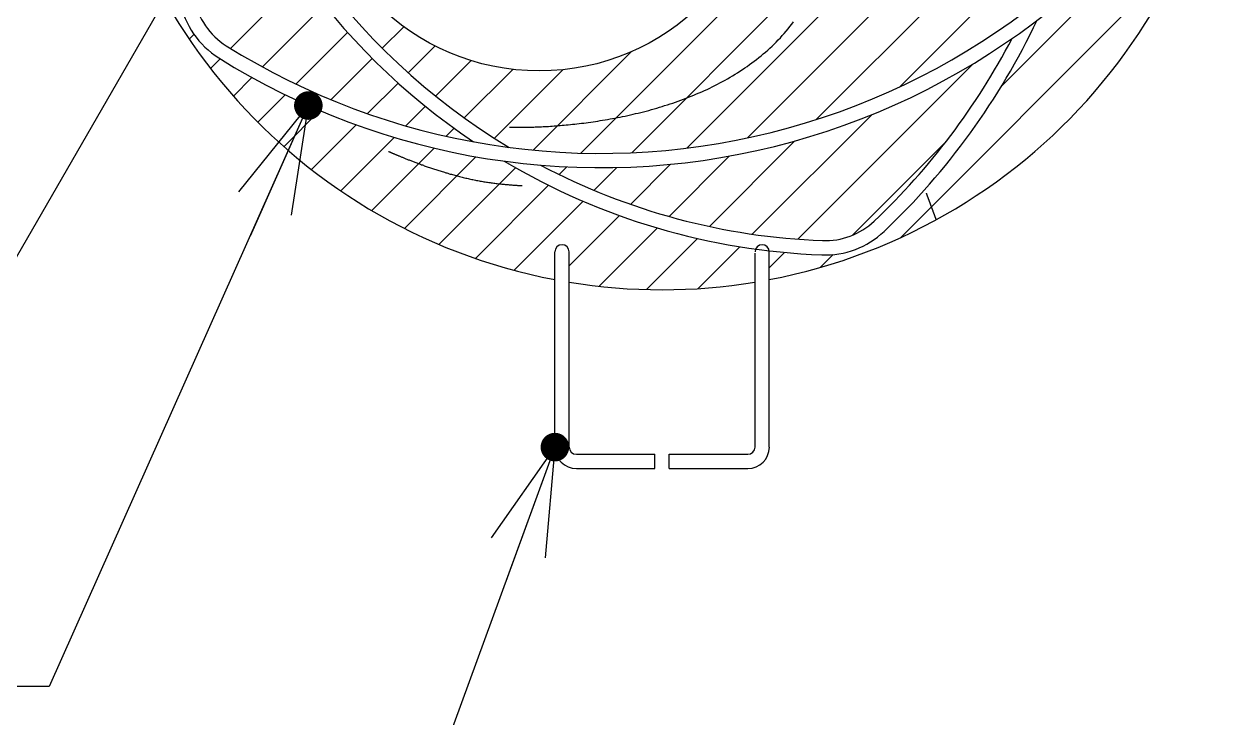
# Model space of a CAD drawing. Extents: x 443 to 1217, y -1921 to -677.
# Drawn here: x 947.87 to 970.41, y -1458.74 to -1445.82 of the extents above; entities that cross this region are included whole.
import ezdxf

# ---------------------------------------------------------------- set-up
doc = ezdxf.new("R2010")
doc.units = 0
doc.header["$MEASUREMENT"] = 0
doc.layers.get('0').update_dxf_attribs({"linetype": 'CONTINUOUS'})
for name, color, linetype in [('2', 2, 'CONTINUOUS'), ('3', 8, 'CONTINUOUS'), ('5', 7, 'CONTINUOUS')]:
    doc.layers.add(name, color=color, linetype=linetype)

# ---------------------------------------------------------------- blocks, each defined once
blk = doc.blocks.new('OPEN330A')
at = {"color": 0}
for q in [(30, 8.0385), (30, -8.0385), (40, 0)]:
    blk.add_line((0, 0), q, dxfattribs=at)
blk = doc.blocks.new('NEGDOTSMALL')
at = {"color": 0, "const_width": 4}
blk.add_lwpolyline([(-2, 0, 1), (2, 0, 1), (-2, 0)], format="xyb", dxfattribs=at)

msp = doc.modelspace()

# ---------------------------------------------------------------- linework, layer by layer
at = {"color": 7, "linetype": 'Continuous'}
for p, q in [((956.119, -1435.606), (946.647, -1452.013)), ((953.164, -1447.335), (948.335, -1458.153)), ((957.76, -1453.697), (947.875, -1480.716)), ((948.335, -1458.153), (929.944, -1458.153))]:
    msp.add_line(p, q, dxfattribs=at)
at = {"color": 0}
for q in [(951.864, -1448.943), (952.082, -1449.769), (952.842, -1449.378)]:
    msp.add_line((953.164, -1447.335), q, dxfattribs=at)
at = {"color": 0, "const_width": 0.266}
msp.add_lwpolyline([(953.297, -1447.321, 1), (953.032, -1447.349, 1), (953.297, -1447.321)], format="xyb", dxfattribs=at)
at = {"layer": '2', "color": 8, "linetype": 'Continuous'}
for p, q in [((958.242, -1448.22), (967.68, -1438.782)), ((959.191, -1448.213), (967.741, -1439.663)), ((960.218, -1448.127), (967.739, -1440.607)), ((961.349, -1447.938), (967.659, -1441.629)), ((962.632, -1447.597), (967.475, -1442.754)), ((966.094, -1446.961), (969.999, -1443.056)), ((964.181, -1446.99), (967.138, -1444.033)), ((964.2, -1449.797), (969.444, -1444.552)), ((951.715, -1446.27), (953.054, -1444.93)), ((952.311, -1446.616), (953.462, -1445.465)), ((954.542, -1446.268), (954.943, -1445.867)), ((950.944, -1446.099), (951.033, -1446.01)), ((952.934, -1446.935), (953.895, -1445.973)), ((955.026, -1446.727), (955.527, -1446.225)), ((951.34, -1446.644), (951.521, -1446.464)), ((953.585, -1447.226), (954.354, -1446.457)), ((955.535, -1447.159), (956.197, -1446.497)), ((957.355, -1448.165), (959.189, -1446.331)), ((956.071, -1447.566), (956.975, -1446.661)), ((956.633, -1447.945), (957.911, -1446.667)), ((962.289, -1449.824), (965.554, -1446.559)), ((951.767, -1447.16), (952.114, -1446.812)), ((954.267, -1447.486), (954.837, -1446.915)), ((952.223, -1447.645), (952.734, -1447.135)), ((952.709, -1448.102), (953.381, -1447.429)), ((954.981, -1447.713), (955.346, -1447.349)), ((961.44, -1449.731), (963.666, -1447.505)), ((953.224, -1448.528), (954.058, -1447.694)), ((955.731, -1447.905), (955.88, -1447.756)), ((953.77, -1448.925), (954.766, -1447.928)), ((954.346, -1449.29), (955.509, -1448.127)), ((960.642, -1449.587), (962.235, -1447.995)), ((963.304, -1449.751), (965.065, -1447.99)), ((954.955, -1449.623), (956.289, -1448.289)), ((959.887, -1449.4), (961.011, -1448.276)), ((955.599, -1449.921), (957.027, -1448.493)), ((957.841, -1448.621), (957.985, -1448.477)), ((958.49, -1448.914), (958.915, -1448.489)), ((959.171, -1449.175), (959.917, -1448.429)), ((956.279, -1450.183), (957.642, -1448.82)), ((957, -1450.403), (958.286, -1449.117)), ((958.027, -1450.319), (958.962, -1449.383)), ((958.586, -1450.702), (959.672, -1449.615)), ((959.467, -1450.762), (960.419, -1449.811)), ((960.426, -1450.746), (961.207, -1449.964)), ((961.756, -1450.357), (962.042, -1450.071)), ((962.703, -1450.351), (962.944, -1450.111))]:
    msp.add_line(p, q, dxfattribs=at)
at = {"layer": '3', "color": 3}
for p, q in [((962.107, -1445.908), (962.142, -1445.865)), ((962.142, -1445.865), (962.177, -1445.822)), ((962.177, -1445.822), (962.21, -1445.777)), ((961.924, -1446.113), (961.962, -1446.073)), ((961.962, -1446.073), (961.999, -1446.033)), ((961.999, -1446.033), (962.035, -1445.992)), ((962.035, -1445.992), (962.072, -1445.95)), ((962.072, -1445.95), (962.107, -1445.908)), ((961.686, -1446.338), (961.727, -1446.302)), ((961.727, -1446.302), (961.767, -1446.265)), ((961.767, -1446.265), (961.807, -1446.228)), ((961.807, -1446.228), (961.846, -1446.191)), ((961.846, -1446.191), (961.885, -1446.152)), ((961.885, -1446.152), (961.924, -1446.113)), ((961.388, -1446.573), (961.432, -1446.542)), ((961.432, -1446.542), (961.475, -1446.509)), ((961.475, -1446.509), (961.518, -1446.476)), ((961.518, -1446.476), (961.561, -1446.442)), ((961.561, -1446.442), (961.603, -1446.408)), ((961.603, -1446.408), (961.645, -1446.374)), ((961.645, -1446.374), (961.686, -1446.338)), ((961.025, -1446.808), (961.072, -1446.781)), ((961.072, -1446.781), (961.118, -1446.753)), ((961.118, -1446.753), (961.164, -1446.724)), ((961.164, -1446.724), (961.209, -1446.695)), ((961.209, -1446.695), (961.254, -1446.666)), ((961.254, -1446.666), (961.299, -1446.635)), ((961.299, -1446.635), (961.344, -1446.605)), ((961.344, -1446.605), (961.388, -1446.573)), ((960.645, -1447.01), (960.693, -1446.986)), ((960.693, -1446.986), (960.741, -1446.962)), ((960.741, -1446.962), (960.789, -1446.938)), ((960.789, -1446.938), (960.837, -1446.913)), ((960.837, -1446.913), (960.884, -1446.888)), ((960.884, -1446.888), (960.932, -1446.862)), ((960.932, -1446.862), (960.979, -1446.835)), ((960.979, -1446.835), (961.025, -1446.808)), ((960.105, -1447.236), (960.154, -1447.218)), ((960.154, -1447.218), (960.204, -1447.199)), ((960.204, -1447.199), (960.253, -1447.18)), ((960.253, -1447.18), (960.303, -1447.16)), ((960.303, -1447.16), (960.352, -1447.14)), ((960.352, -1447.14), (960.401, -1447.119)), ((960.401, -1447.119), (960.45, -1447.098)), ((960.45, -1447.098), (960.499, -1447.077)), ((960.499, -1447.077), (960.548, -1447.055)), ((960.548, -1447.055), (960.596, -1447.033)), ((960.596, -1447.033), (960.645, -1447.01)), ((959.362, -1447.462), (959.411, -1447.45)), ((959.411, -1447.45), (959.46, -1447.437)), ((959.46, -1447.437), (959.509, -1447.424)), ((959.509, -1447.424), (959.559, -1447.411)), ((959.559, -1447.411), (959.608, -1447.397)), ((959.608, -1447.397), (959.658, -1447.382)), ((959.658, -1447.382), (959.707, -1447.368)), ((959.707, -1447.368), (959.757, -1447.353)), ((959.757, -1447.353), (959.806, -1447.337)), ((959.806, -1447.337), (959.856, -1447.321)), ((959.856, -1447.321), (959.906, -1447.305)), ((959.906, -1447.305), (959.956, -1447.288)), ((959.956, -1447.288), (960.005, -1447.271)), ((960.005, -1447.271), (960.055, -1447.254)), ((960.055, -1447.254), (960.105, -1447.236)), ((958.089, -1447.684), (958.13, -1447.68)), ((958.13, -1447.68), (958.171, -1447.675)), ((958.171, -1447.675), (958.212, -1447.67)), ((958.212, -1447.67), (958.254, -1447.665)), ((958.254, -1447.665), (958.297, -1447.66)), ((958.297, -1447.66), (958.34, -1447.655)), ((958.34, -1447.655), (958.383, -1447.649)), ((958.383, -1447.649), (958.427, -1447.643)), ((958.427, -1447.643), (958.471, -1447.637)), ((958.471, -1447.637), (958.515, -1447.63)), ((958.515, -1447.63), (958.56, -1447.623)), ((958.56, -1447.623), (958.605, -1447.616)), ((958.605, -1447.616), (958.65, -1447.609)), ((958.65, -1447.609), (958.696, -1447.601)), ((958.696, -1447.601), (958.742, -1447.593)), ((958.742, -1447.593), (958.788, -1447.585)), ((958.788, -1447.585), (958.835, -1447.577)), ((958.835, -1447.577), (958.881, -1447.568)), ((958.881, -1447.568), (958.929, -1447.559)), ((958.929, -1447.559), (958.976, -1447.549)), ((958.976, -1447.549), (959.023, -1447.54)), ((959.023, -1447.54), (959.071, -1447.53)), ((959.071, -1447.53), (959.119, -1447.519)), ((959.119, -1447.519), (959.168, -1447.508)), ((959.168, -1447.508), (959.216, -1447.497)), ((959.216, -1447.497), (959.264, -1447.486)), ((959.264, -1447.486), (959.313, -1447.474)), ((959.313, -1447.474), (959.362, -1447.462)), ((956.915, -1447.737), (956.916, -1447.737)), ((956.916, -1447.737), (956.918, -1447.737)), ((956.918, -1447.737), (956.921, -1447.737)), ((956.921, -1447.737), (956.925, -1447.737)), ((956.925, -1447.737), (956.93, -1447.737)), ((956.93, -1447.737), (956.937, -1447.738)), ((956.937, -1447.738), (956.944, -1447.738)), ((956.944, -1447.738), (956.952, -1447.738)), ((956.952, -1447.738), (956.962, -1447.738)), ((956.962, -1447.738), (956.972, -1447.739)), ((956.972, -1447.739), (956.983, -1447.739)), ((956.983, -1447.739), (956.995, -1447.739)), ((956.995, -1447.739), (957.008, -1447.739)), ((957.008, -1447.739), (957.022, -1447.739)), ((957.022, -1447.739), (957.037, -1447.74)), ((957.037, -1447.74), (957.053, -1447.74)), ((957.053, -1447.74), (957.07, -1447.74)), ((957.07, -1447.74), (957.088, -1447.74)), ((957.088, -1447.74), (957.106, -1447.74)), ((957.106, -1447.74), (957.126, -1447.74)), ((957.126, -1447.74), (957.146, -1447.74)), ((957.146, -1447.74), (957.167, -1447.739)), ((957.167, -1447.739), (957.189, -1447.739)), ((957.189, -1447.739), (957.212, -1447.739)), ((957.212, -1447.739), (957.235, -1447.738)), ((957.235, -1447.738), (957.26, -1447.738)), ((957.26, -1447.738), (957.285, -1447.737)), ((957.285, -1447.737), (957.311, -1447.737)), ((957.311, -1447.737), (957.337, -1447.736)), ((957.337, -1447.736), (957.365, -1447.735)), ((957.365, -1447.735), (957.393, -1447.734)), ((957.393, -1447.734), (957.421, -1447.733)), ((957.421, -1447.733), (957.451, -1447.732)), ((957.451, -1447.732), (957.481, -1447.73)), ((957.481, -1447.73), (957.512, -1447.729)), ((957.512, -1447.729), (957.544, -1447.727)), ((957.544, -1447.727), (957.576, -1447.726)), ((957.576, -1447.726), (957.609, -1447.724)), ((957.609, -1447.724), (957.642, -1447.722)), ((957.642, -1447.722), (957.676, -1447.72)), ((957.676, -1447.72), (957.711, -1447.717)), ((957.711, -1447.717), (957.747, -1447.715)), ((957.747, -1447.715), (957.782, -1447.712)), ((957.782, -1447.712), (957.819, -1447.709)), ((957.819, -1447.709), (957.856, -1447.706)), ((957.856, -1447.706), (957.894, -1447.703)), ((957.894, -1447.703), (957.932, -1447.7)), ((957.932, -1447.7), (957.97, -1447.696)), ((957.97, -1447.696), (958.009, -1447.692)), ((958.009, -1447.692), (958.049, -1447.688)), ((958.049, -1447.688), (958.089, -1447.684)), ((954.66, -1448.188), (954.661, -1448.188)), ((954.661, -1448.188), (954.661, -1448.189)), ((954.661, -1448.189), (954.662, -1448.189)), ((954.662, -1448.189), (954.664, -1448.19)), ((954.664, -1448.19), (954.665, -1448.191)), ((954.665, -1448.191), (954.668, -1448.192)), ((954.668, -1448.192), (954.67, -1448.193)), ((954.67, -1448.193), (954.673, -1448.194)), ((954.673, -1448.194), (954.676, -1448.196)), ((954.676, -1448.196), (954.68, -1448.197)), ((954.68, -1448.197), (954.684, -1448.199)), ((954.684, -1448.199), (954.689, -1448.201)), ((954.689, -1448.201), (954.693, -1448.203)), ((954.693, -1448.203), (954.698, -1448.206)), ((954.698, -1448.206), (954.704, -1448.208)), ((954.704, -1448.208), (954.71, -1448.211)), ((954.71, -1448.211), (954.716, -1448.213)), ((954.716, -1448.213), (954.722, -1448.216)), ((954.722, -1448.216), (954.729, -1448.219)), ((954.729, -1448.219), (954.736, -1448.222)), ((954.736, -1448.222), (954.744, -1448.226)), ((954.744, -1448.226), (954.751, -1448.229)), ((954.751, -1448.229), (954.76, -1448.233)), ((954.76, -1448.233), (954.768, -1448.236)), ((954.768, -1448.236), (954.777, -1448.24)), ((954.777, -1448.24), (954.786, -1448.244)), ((954.786, -1448.244), (954.795, -1448.248)), ((954.795, -1448.248), (954.805, -1448.252)), ((954.805, -1448.252), (954.815, -1448.256)), ((954.815, -1448.256), (954.825, -1448.261)), ((954.825, -1448.261), (954.836, -1448.265)), ((954.836, -1448.265), (954.847, -1448.27)), ((954.847, -1448.27), (954.858, -1448.274)), ((954.858, -1448.274), (954.869, -1448.279)), ((954.869, -1448.279), (954.881, -1448.284)), ((954.881, -1448.284), (954.893, -1448.289)), ((954.893, -1448.289), (954.905, -1448.294)), ((954.905, -1448.294), (954.918, -1448.299)), ((954.918, -1448.299), (954.93, -1448.304)), ((954.93, -1448.304), (954.944, -1448.31)), ((954.944, -1448.31), (954.957, -1448.315)), ((954.957, -1448.315), (954.97, -1448.32)), ((954.97, -1448.32), (954.984, -1448.326)), ((954.984, -1448.326), (954.998, -1448.332)), ((954.998, -1448.332), (955.012, -1448.337)), ((955.012, -1448.337), (955.027, -1448.343)), ((955.027, -1448.343), (955.042, -1448.349)), ((955.042, -1448.349), (955.057, -1448.355)), ((955.057, -1448.355), (955.072, -1448.361)), ((955.072, -1448.361), (955.088, -1448.367)), ((955.088, -1448.367), (955.103, -1448.373)), ((955.103, -1448.373), (955.119, -1448.379)), ((955.119, -1448.379), (955.135, -1448.385)), ((955.135, -1448.385), (955.152, -1448.391)), ((955.152, -1448.391), (955.168, -1448.397)), ((955.168, -1448.397), (955.185, -1448.404)), ((955.185, -1448.404), (955.202, -1448.41)), ((955.202, -1448.41), (955.219, -1448.416)), ((955.219, -1448.416), (955.237, -1448.423)), ((955.237, -1448.423), (955.254, -1448.429)), ((955.254, -1448.429), (955.272, -1448.436)), ((955.272, -1448.436), (955.29, -1448.442)), ((955.29, -1448.442), (955.308, -1448.448)), ((955.308, -1448.448), (955.326, -1448.455)), ((955.326, -1448.455), (955.345, -1448.461)), ((955.345, -1448.461), (955.363, -1448.468)), ((955.363, -1448.468), (955.382, -1448.474)), ((955.382, -1448.474), (955.401, -1448.481)), ((955.401, -1448.481), (955.42, -1448.487)), ((955.42, -1448.487), (955.44, -1448.494)), ((955.44, -1448.494), (955.459, -1448.501)), ((955.459, -1448.501), (955.479, -1448.507)), ((955.479, -1448.507), (955.499, -1448.514)), ((955.499, -1448.514), (955.518, -1448.52)), ((955.518, -1448.52), (955.538, -1448.527)), ((955.538, -1448.527), (955.558, -1448.533)), ((955.558, -1448.533), (955.579, -1448.54)), ((955.579, -1448.54), (955.599, -1448.546)), ((955.599, -1448.546), (955.62, -1448.553)), ((955.62, -1448.553), (955.641, -1448.559)), ((955.641, -1448.559), (955.661, -1448.566)), ((955.661, -1448.566), (955.682, -1448.572)), ((955.682, -1448.572), (955.703, -1448.578)), ((955.703, -1448.578), (955.725, -1448.585)), ((955.725, -1448.585), (955.746, -1448.591)), ((955.746, -1448.591), (955.767, -1448.597)), ((955.767, -1448.597), (955.788, -1448.604)), ((955.788, -1448.604), (955.81, -1448.61)), ((955.81, -1448.61), (955.832, -1448.616)), ((955.832, -1448.616), (955.853, -1448.622)), ((955.853, -1448.622), (955.875, -1448.628)), ((955.875, -1448.628), (955.897, -1448.634)), ((955.897, -1448.634), (955.919, -1448.64)), ((955.919, -1448.64), (955.941, -1448.646)), ((955.941, -1448.646), (955.963, -1448.651)), ((955.963, -1448.651), (955.985, -1448.657)), ((955.985, -1448.657), (956.008, -1448.663)), ((956.008, -1448.663), (956.03, -1448.668)), ((956.03, -1448.668), (956.052, -1448.674)), ((956.052, -1448.674), (956.075, -1448.679)), ((956.075, -1448.679), (956.097, -1448.685)), ((956.097, -1448.685), (956.12, -1448.69)), ((956.12, -1448.69), (956.142, -1448.695)), ((956.142, -1448.695), (956.165, -1448.7)), ((956.165, -1448.7), (956.187, -1448.705)), ((956.187, -1448.705), (956.21, -1448.71)), ((956.21, -1448.71), (956.233, -1448.715)), ((956.233, -1448.715), (956.256, -1448.72)), ((956.256, -1448.72), (956.278, -1448.724)), ((956.278, -1448.724), (956.301, -1448.729)), ((956.301, -1448.729), (956.324, -1448.733)), ((956.324, -1448.733), (956.347, -1448.738)), ((956.347, -1448.738), (956.369, -1448.742)), ((956.369, -1448.742), (956.392, -1448.746)), ((956.392, -1448.746), (956.415, -1448.75)), ((956.415, -1448.75), (956.438, -1448.754)), ((956.438, -1448.754), (956.461, -1448.758)), ((956.461, -1448.758), (956.483, -1448.761)), ((956.483, -1448.761), (956.506, -1448.765)), ((956.506, -1448.765), (956.529, -1448.768)), ((956.529, -1448.768), (956.552, -1448.771)), ((956.552, -1448.771), (956.574, -1448.774)), ((956.574, -1448.774), (956.597, -1448.777)), ((956.597, -1448.777), (956.619, -1448.78)), ((956.619, -1448.78), (956.641, -1448.783)), ((956.641, -1448.783), (956.664, -1448.786)), ((956.664, -1448.786), (956.685, -1448.788)), ((956.685, -1448.788), (956.707, -1448.791)), ((956.707, -1448.791), (956.729, -1448.793)), ((956.729, -1448.793), (956.75, -1448.795)), ((956.75, -1448.795), (956.771, -1448.798)), ((956.771, -1448.798), (956.791, -1448.8)), ((956.791, -1448.8), (956.812, -1448.802)), ((956.812, -1448.802), (956.832, -1448.803)), ((956.832, -1448.803), (956.851, -1448.805)), ((956.851, -1448.805), (956.87, -1448.807)), ((956.87, -1448.807), (956.889, -1448.808)), ((956.889, -1448.808), (956.907, -1448.81)), ((956.907, -1448.81), (956.925, -1448.811)), ((956.925, -1448.811), (956.943, -1448.813)), ((956.943, -1448.813), (956.959, -1448.814)), ((956.959, -1448.814), (956.976, -1448.815)), ((956.976, -1448.815), (956.991, -1448.816)), ((956.991, -1448.816), (957.007, -1448.817)), ((957.007, -1448.817), (957.021, -1448.818)), ((957.021, -1448.818), (957.035, -1448.819)), ((957.035, -1448.819), (957.048, -1448.82)), ((957.048, -1448.82), (957.061, -1448.821)), ((957.061, -1448.821), (957.073, -1448.822)), ((957.073, -1448.822), (957.084, -1448.822)), ((957.084, -1448.822), (957.095, -1448.823)), ((957.095, -1448.823), (957.104, -1448.824)), ((957.104, -1448.824), (957.113, -1448.824)), ((957.113, -1448.824), (957.121, -1448.825)), ((957.121, -1448.825), (957.128, -1448.825)), ((957.128, -1448.825), (957.135, -1448.825)), ((957.135, -1448.825), (957.14, -1448.826)), ((957.14, -1448.826), (957.145, -1448.826)), ((957.145, -1448.826), (957.149, -1448.826)), ((964.687, -1448.97), (964.687, -1448.969)), ((964.688, -1448.971), (964.687, -1448.97)), ((964.688, -1448.972), (964.688, -1448.971)), ((964.688, -1448.973), (964.688, -1448.972)), ((964.689, -1448.975), (964.688, -1448.973)), ((964.689, -1448.976), (964.689, -1448.975)), ((964.69, -1448.978), (964.689, -1448.976)), ((964.691, -1448.98), (964.69, -1448.978)), ((964.691, -1448.982), (964.691, -1448.98)), ((964.692, -1448.984), (964.691, -1448.982)), ((964.693, -1448.986), (964.692, -1448.984)), ((964.693, -1448.988), (964.693, -1448.986)), ((964.694, -1448.991), (964.693, -1448.988)), ((964.695, -1448.993), (964.694, -1448.991)), ((964.696, -1448.996), (964.695, -1448.993)), ((964.697, -1448.999), (964.696, -1448.996)), ((964.698, -1449.002), (964.697, -1448.999)), ((964.699, -1449.005), (964.698, -1449.002)), ((964.7, -1449.008), (964.699, -1449.005)), ((964.702, -1449.011), (964.7, -1449.008)), ((964.703, -1449.014), (964.702, -1449.011)), ((964.704, -1449.018), (964.703, -1449.014)), ((964.705, -1449.021), (964.704, -1449.018)), ((964.707, -1449.025), (964.705, -1449.021)), ((964.708, -1449.028), (964.707, -1449.025)), ((964.709, -1449.032), (964.708, -1449.028)), ((964.711, -1449.036), (964.709, -1449.032)), ((964.712, -1449.04), (964.711, -1449.036)), ((964.714, -1449.044), (964.712, -1449.04)), ((964.715, -1449.048), (964.714, -1449.044)), ((964.717, -1449.052), (964.715, -1449.048)), ((964.718, -1449.056), (964.717, -1449.052)), ((964.72, -1449.061), (964.718, -1449.056)), ((964.721, -1449.065), (964.72, -1449.061)), ((964.723, -1449.069), (964.721, -1449.065)), ((964.725, -1449.074), (964.723, -1449.069)), ((964.726, -1449.078), (964.725, -1449.074)), ((964.728, -1449.083), (964.726, -1449.078)), ((964.73, -1449.088), (964.728, -1449.083)), ((964.731, -1449.092), (964.73, -1449.088)), ((964.733, -1449.097), (964.731, -1449.092)), ((964.735, -1449.102), (964.733, -1449.097)), ((964.737, -1449.107), (964.735, -1449.102)), ((964.739, -1449.112), (964.737, -1449.107)), ((964.741, -1449.117), (964.739, -1449.112)), ((964.742, -1449.122), (964.741, -1449.117)), ((964.744, -1449.127), (964.742, -1449.122)), ((964.746, -1449.132), (964.744, -1449.127)), ((964.748, -1449.137), (964.746, -1449.132)), ((964.75, -1449.142), (964.748, -1449.137)), ((964.752, -1449.148), (964.75, -1449.142)), ((964.754, -1449.153), (964.752, -1449.148)), ((964.756, -1449.158), (964.754, -1449.153)), ((964.758, -1449.163), (964.756, -1449.158)), ((964.76, -1449.169), (964.758, -1449.163)), ((964.762, -1449.174), (964.76, -1449.169)), ((964.764, -1449.179), (964.762, -1449.174)), ((964.766, -1449.185), (964.764, -1449.179)), ((964.768, -1449.19), (964.766, -1449.185)), ((964.77, -1449.196), (964.768, -1449.19)), ((964.772, -1449.201), (964.77, -1449.196)), ((964.774, -1449.206), (964.772, -1449.201)), ((964.776, -1449.212), (964.774, -1449.206)), ((964.778, -1449.217), (964.776, -1449.212)), ((964.78, -1449.223), (964.778, -1449.217)), ((964.782, -1449.228), (964.78, -1449.223)), ((964.784, -1449.233), (964.782, -1449.228)), ((964.786, -1449.239), (964.784, -1449.233)), ((964.788, -1449.244), (964.786, -1449.239)), ((964.79, -1449.249), (964.788, -1449.244)), ((964.792, -1449.255), (964.79, -1449.249)), ((964.794, -1449.26), (964.792, -1449.255)), ((964.796, -1449.265), (964.794, -1449.26)), ((964.798, -1449.271), (964.796, -1449.265)), ((964.8, -1449.276), (964.798, -1449.271)), ((964.802, -1449.281), (964.8, -1449.276)), ((964.804, -1449.286), (964.802, -1449.281)), ((964.806, -1449.291), (964.804, -1449.286)), ((964.808, -1449.297), (964.806, -1449.291)), ((964.81, -1449.302), (964.808, -1449.297)), ((964.811, -1449.307), (964.81, -1449.302)), ((964.813, -1449.312), (964.811, -1449.307)), ((964.815, -1449.317), (964.813, -1449.312)), ((964.817, -1449.322), (964.815, -1449.317)), ((964.819, -1449.327), (964.817, -1449.322)), ((964.821, -1449.332), (964.819, -1449.327)), ((964.823, -1449.336), (964.821, -1449.332)), ((964.824, -1449.341), (964.823, -1449.336)), ((964.826, -1449.346), (964.824, -1449.341)), ((964.828, -1449.35), (964.826, -1449.346)), ((964.83, -1449.355), (964.828, -1449.35)), ((964.831, -1449.359), (964.83, -1449.355)), ((964.833, -1449.364), (964.831, -1449.359)), ((964.835, -1449.368), (964.833, -1449.364)), ((964.836, -1449.373), (964.835, -1449.368)), ((964.838, -1449.377), (964.836, -1449.373)), ((964.84, -1449.381), (964.838, -1449.377)), ((964.841, -1449.385), (964.84, -1449.381)), ((964.843, -1449.389), (964.841, -1449.385)), ((964.844, -1449.393), (964.843, -1449.389)), ((964.846, -1449.397), (964.844, -1449.393)), ((964.847, -1449.401), (964.846, -1449.397)), ((964.848, -1449.404), (964.847, -1449.401)), ((964.85, -1449.408), (964.848, -1449.404)), ((964.851, -1449.411), (964.85, -1449.408)), ((964.852, -1449.415), (964.851, -1449.411)), ((964.854, -1449.418), (964.852, -1449.415)), ((964.855, -1449.421), (964.854, -1449.418)), ((964.856, -1449.424), (964.855, -1449.421)), ((964.857, -1449.427), (964.856, -1449.424)), ((964.858, -1449.43), (964.857, -1449.427)), ((964.86, -1449.433), (964.858, -1449.43)), ((964.861, -1449.436), (964.86, -1449.433)), ((964.862, -1449.438), (964.861, -1449.436)), ((964.862, -1449.441), (964.862, -1449.438)), ((964.863, -1449.443), (964.862, -1449.441)), ((964.864, -1449.445), (964.863, -1449.443)), ((964.865, -1449.447), (964.864, -1449.445)), ((964.866, -1449.449), (964.865, -1449.447)), ((964.867, -1449.451), (964.866, -1449.449)), ((964.867, -1449.453), (964.867, -1449.451)), ((964.868, -1449.454), (964.867, -1449.453)), ((964.868, -1449.456), (964.868, -1449.454)), ((964.869, -1449.457), (964.868, -1449.456)), ((964.869, -1449.458), (964.869, -1449.457)), ((964.87, -1449.459), (964.869, -1449.458)), ((964.87, -1449.46), (964.87, -1449.459))]:
    msp.add_line(p, q, dxfattribs=at)
at = {"layer": '3', "color": 3, "linetype": 'Continuous'}
for p, q in [((957.76, -1453.697), (957.76, -1450.06)), ((958.027, -1453.697), (958.027, -1450.06)), ((961.49, -1453.697), (961.49, -1450.084)), ((961.756, -1453.697), (961.756, -1450.035)), ((958.16, -1453.83), (959.625, -1453.83)), ((959.625, -1454.096), (959.625, -1453.83)), ((959.891, -1454.096), (959.891, -1453.83)), ((959.891, -1453.83), (961.357, -1453.83)), ((958.16, -1454.096), (959.625, -1454.096)), ((959.891, -1454.096), (961.357, -1454.096))]:
    msp.add_line(p, q, dxfattribs=at)
for centre, radius, start, end in [((959.758, -1440.11), 10.656, 100.8069, 259.1931), ((959.758, -1440.11), 10.656, 280.8069, 79.1931), ((963.209, -1437.603), 12.256, 190.7649, 239.0501), ((963.209, -1437.603), 12.522, 193.4544, 236.2098), ((958.615, -1435.072), 13.42, 237.9493, 329.9852), ((958.615, -1435.072), 13.154, 237.9493, 329.9852), ((952.342, -1445.092), 1.598, 191.1441, 237.9493), ((952.342, -1445.092), 1.332, 191.1441, 237.9493), ((954.838, -1440.11), 13.176, 313.4255, 334.6769), ((954.838, -1440.11), 12.91, 313.4255, 332.4271), ((963.209, -1437.603), 12.522, 239.3034, 267.8404), ((963.209, -1437.603), 12.256, 242.2056, 267.8404), ((962.797, -1448.519), 1.332, 267.8404, 313.4255), ((962.797, -1448.519), 1.598, 267.8404, 313.4255), ((957.893, -1450.06), 0.133, 0, 180), ((961.623, -1450.06), 0.133, 0, 180), ((959.758, -1440.11), 10.656, 260.648, 279.352), ((958.16, -1453.697), 0.4, 180, 270), ((958.16, -1453.697), 0.133, 180, 270), ((961.357, -1453.697), 0.133, 270, 0), ((961.357, -1453.697), 0.4, 270, 0)]:
    msp.add_arc(centre, radius, start, end, dxfattribs=at)
at = {"layer": '5', "color": 3, "linetype": 'Continuous'}
msp.add_circle((957.47, -1442.398), 4.292, dxfattribs=at)

# ---------------------------------------------------------------- block references
at = {"color": 7, "linetype": 'Continuous', "xscale": 0.06660042304401832, "yscale": 0.06660042304401832, "zscale": 0.06660042304401832}
for name, rotation in [('OPEN330A', 249.9053054193919), ('NEGDOTSMALL', 189.9053054193919)]:
    msp.add_blockref(name, (957.76, -1453.697), dxfattribs=dict(at, rotation=rotation))

doc.saveas('drawing.dxf')
